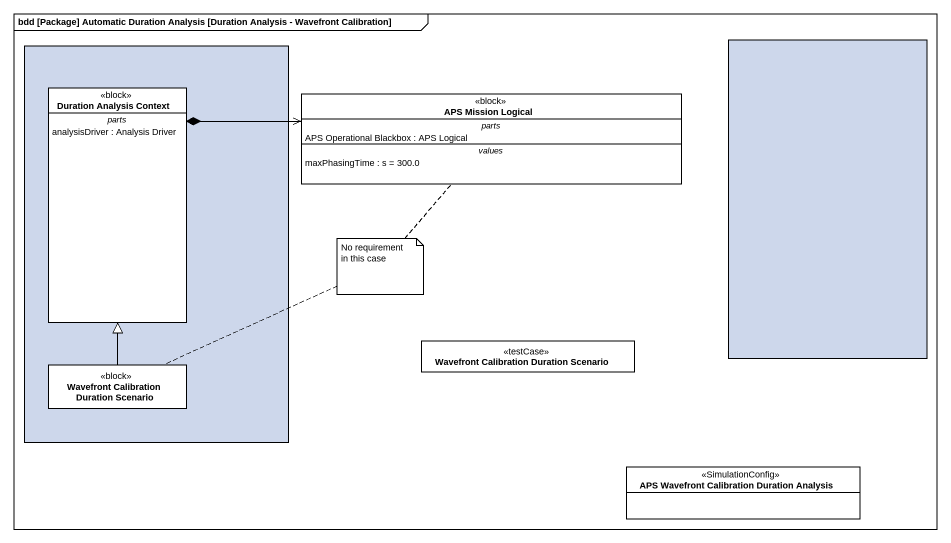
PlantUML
@startuml
mainframe bdd [Package] Automatic Duration Analysis [Duration Analysis - Wavefront Calibration]
allowmixing
hide circle
hide empty members
rectangle " " as rectangle1 #CDD7EB {
  class "Duration Analysis Context" as Duration_Analysis_Context <<block>> {
    -- parts --
    analysisDriver : Analysis Driver
  }
  class "Wavefront Calibration Duration Scenario" as Wavefront_Calibration_2 <<block>>
}
rectangle " " as rectangle2 #CDD7EB
class "APS Mission Logical" as APS_Mission_Logical <<block>> {
  -- parts --
  APS Operational Blackbox : APS Logical
  -- values --
  maxPhasingTime : s = 300.0
}
class "Wavefront Calibration Duration Scenario" as Wavefront_Calibration <<testCase>>
class "APS Wavefront Calibration Duration Analysis" as APS_Wavefront_Calibration <<SimulationConfig>>
Duration_Analysis_Context *-right-> APS_Mission_Logical
Wavefront_Calibration_2 -up-|> Duration_Analysis_Context
note as N1
  No requirement in this case
end note
N1 .. Wavefront_Calibration_2
N1 .. APS_Mission_Logical
@enduml
